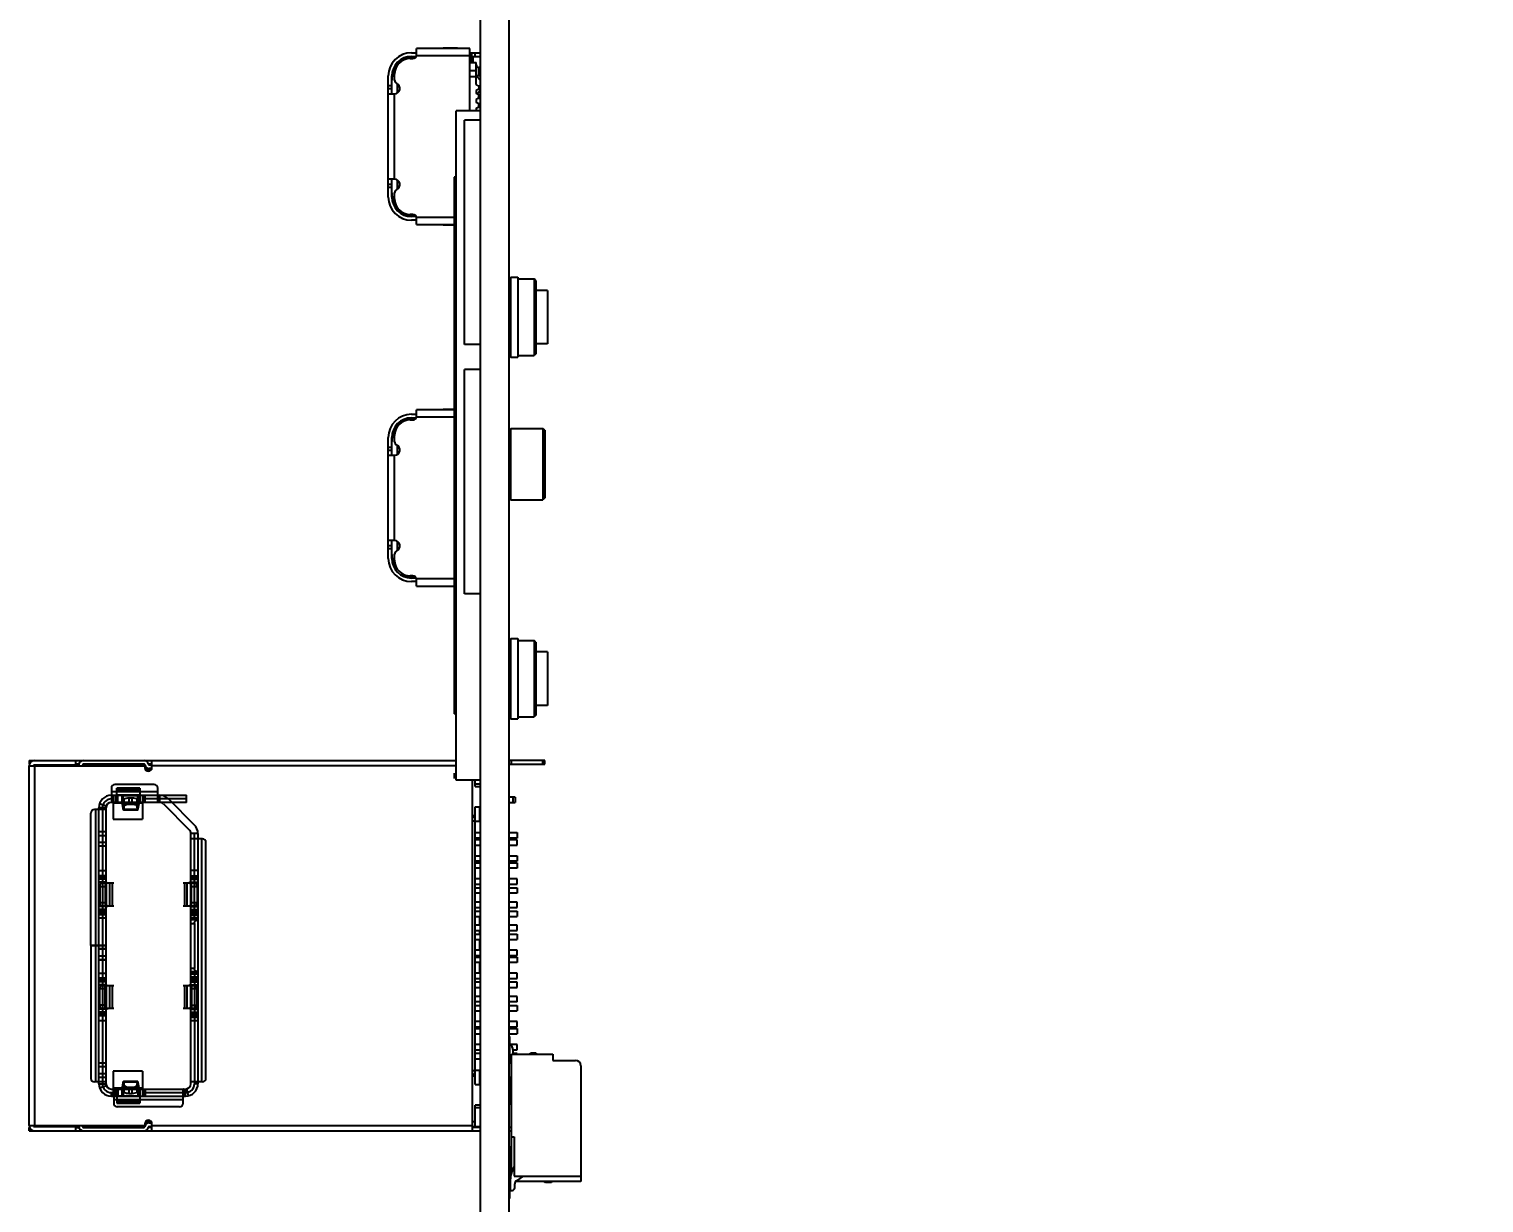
# Model space of a CAD drawing. Header units: millimetres. Extents: x 0 to 841, y 0 to 594.
# Drawn here: x 449.8 to 531.5, y 380.2 to 446.2 of the extents above; entities that cross this region are included whole.
import ezdxf

# ---------------------------------------------------------------- set-up
doc = ezdxf.new("R2010")
doc.units = ezdxf.units.MM
doc.header["$LTSCALE"] = 46.255
doc.layers.get('0').update_dxf_attribs({"linetype": 'CONTINUOUS'})
for name, color, linetype in [('5_4', 7, 'CONTINUOUS'), ('ASSEM_MEM', 7, 'CONTINUOUS'), ('FEATURE', 7, 'CONTINUOUS')]:
    doc.layers.add(name, color=color, linetype=linetype)
doc.styles.get("Standard").update_dxf_attribs({"font": 'txt', "width": 0.8})
doc.dimstyles.new('DIMSTYLE_1', dxfattribs={"dimtxt": 3, "dimasz": 2.1, "dimexe": 2, "dimexo": 1, "dimgap": 0.75, "dimtad": 0, "dimtih": 1, "dimtoh": 1, "dimzin": 0, "dimdsep": 46, "dimtxsty": 'STANDARD', "dimblk": '_FILLED', "dimblk1": '_FILLED', "dimblk2": '_FILLED', "dimcen": 0.09, "dimazin": 0, "dimtp": 0.01, "dimtm": 0.01, "dimtfac": 1, "dimtofl": 0, "dimtmove": 0, "dimatfit": 3, "dimldrblk": '_FILLED', "dimfxl": 1, "dimtolj": 1, "dimtzin": 0, "dimarcsym": 0})

# ---------------------------------------------------------------- blocks, each defined once
blk = doc.blocks.new('*D61')
at = {"color": 7, "linetype": 'CONTINUOUS'}
blk.add_line((543.423, 371.715), (507.744, 371.715), dxfattribs=at)
at = {"color": 7, "linetype": 'CONTINUOUS', "insert": (506.244, 375.465), "char_height": 3, "width": 14.4, "attachment_point": 3, "line_spacing_factor": 0.9}
blk.add_mtext('114.93', dxfattribs=at)
blk = doc.blocks.new('_FILLED')
at = {"color": 0, "linetype": 'BYBLOCK'}
blk.add_solid([(0, 0), (-1, 0.167), (-1, -0.167)], dxfattribs=at)

msp = doc.modelspace()

# ---------------------------------------------------------------- linework, layer by layer
at = {"layer": '5_4', "color": 7, "linetype": 'CONTINUOUS'}
msp.add_line((456.163, 386.64), (455.968, 386.64), dxfattribs=at)
at = {"layer": 'ASSEM_MEM', "color": 7, "linetype": 'CONTINUOUS'}
for p, q in [((475.144, 313.64), (475.144, 483.64)), ((476.744, 313.64), (476.744, 483.64)), ((471.194, 444.52), (471.344, 444.52)), ((471.264, 444.84), (471.544, 444.84)), ((471.264, 444.64), (471.527, 444.64)), ((471.509, 444.61), (471.464, 444.61)), ((471.542, 444.69), (474.544, 444.69)), ((471.544, 444.72), (471.544, 445.09)), ((474.544, 445.09), (471.544, 445.09)), ((473.044, 445.09), (473.044, 445.098)), ((473.844, 445.098), (473.044, 445.098)), ((473.844, 445.098), (473.844, 445.09)), ((474.544, 441.59), (474.544, 445.09)), ((474.544, 444.84), (475.144, 444.84)), ((474.544, 444.64), (475.144, 444.64)), ((474.544, 444.61), (474.644, 444.61)), ((474.644, 444.64), (474.644, 444.84)), ((474.644, 444.29), (474.644, 444.61)), ((474.844, 444.64), (474.844, 444.84)), ((470.365, 444.005), (470.271, 444.005)), ((470.314, 443.299), (470.314, 443.64)), ((474.644, 444.31), (474.544, 444.31)), ((474.544, 444.29), (474.904, 444.29)), ((474.544, 443.84), (474.904, 443.84)), ((474.709, 444.29), (474.714, 444.304)), ((474.904, 443.055), (474.904, 444.29)), ((474.904, 443.565), (475.144, 443.565)), ((475.054, 443.565), (475.054, 444.015)), ((475.144, 444.015), (475.054, 444.015)), ((469.964, 436.74), (469.964, 443.54)), ((470.164, 442.978), (469.964, 442.978)), ((470.164, 442.813), (469.964, 442.813)), ((470.164, 442.54), (470.164, 443.54)), ((470.464, 443.098), (470.464, 442.581)), ((474.944, 443.49), (474.544, 443.49)), ((475.004, 442.99), (474.904, 443.055)), ((474.904, 442.725), (475.004, 442.79)), ((475.144, 443.29), (474.944, 443.49)), ((474.944, 442.54), (475.144, 442.74)), ((475.004, 442.99), (475.144, 442.99)), ((475.004, 442.79), (475.144, 442.79)), ((475.044, 442.99), (475.044, 442.79)), ((469.964, 442.54), (470.314, 442.54)), ((470.314, 437.74), (470.314, 442.54)), ((474.904, 442.725), (474.904, 442.555)), ((475.004, 442.49), (474.904, 442.555)), ((474.904, 442.225), (475.004, 442.29)), ((474.904, 442.225), (474.904, 442.055)), ((475.004, 441.99), (474.904, 442.055)), ((474.944, 442.54), (474.927, 442.54)), ((475.004, 442.49), (475.144, 442.49)), ((475.004, 442.29), (475.144, 442.29)), ((475.004, 441.99), (475.144, 441.99)), ((475.044, 442.29), (475.044, 442.49)), ((475.044, 441.79), (475.044, 441.99)), ((473.764, 403.99), (473.764, 441.59)), ((475.144, 441.59), (473.764, 441.59)), ((474.904, 441.725), (475.004, 441.79)), ((474.904, 441.725), (474.904, 441.59)), ((475.004, 441.79), (475.144, 441.79)), ((474.244, 428.45), (474.244, 441.05)), ((475.144, 441.05), (474.244, 441.05)), ((473.664, 437.865), (473.664, 407.715)), ((473.764, 437.865), (473.664, 437.865)), ((470.314, 437.74), (469.964, 437.74)), ((469.964, 437.467), (470.164, 437.467)), ((469.964, 437.303), (470.164, 437.303)), ((470.164, 436.74), (470.164, 437.74)), ((470.464, 437.7), (470.464, 437.183)), ((470.314, 436.64), (470.314, 436.982)), ((471.344, 435.76), (471.194, 435.76)), ((471.527, 435.64), (471.264, 435.64)), ((471.544, 435.44), (471.264, 435.44)), ((471.464, 435.67), (471.509, 435.67)), ((473.664, 435.59), (471.542, 435.59)), ((471.544, 435.19), (471.544, 435.56)), ((471.544, 435.19), (473.664, 435.19)), ((473.044, 435.182), (473.044, 435.19)), ((473.044, 435.182), (473.664, 435.182)), ((476.744, 432.14), (476.844, 432.24)), ((476.844, 427.74), (476.844, 432.24)), ((476.844, 432.24), (477.244, 432.24)), ((477.244, 432.24), (477.244, 427.74)), ((477.244, 432.14), (478.144, 432.14)), ((478.144, 432.14), (478.144, 427.84)), ((478.244, 432.04), (478.144, 432.14)), ((478.244, 432.04), (478.244, 427.94)), ((478.894, 431.49), (478.244, 431.49)), ((478.894, 431.49), (478.894, 428.49)), ((475.144, 428.45), (474.244, 428.45)), ((478.894, 428.49), (478.244, 428.49)), ((476.744, 427.84), (476.844, 427.74)), ((476.844, 427.74), (477.244, 427.74)), ((477.244, 427.84), (478.144, 427.84)), ((478.244, 427.94), (478.144, 427.84)), ((474.244, 414.45), (474.244, 427.05)), ((475.144, 427.05), (474.244, 427.05)), ((471.544, 424.42), (471.544, 424.79)), ((473.664, 424.79), (471.544, 424.79)), ((473.044, 424.79), (473.044, 424.798)), ((473.664, 424.798), (473.044, 424.798)), ((471.194, 424.22), (471.344, 424.22)), ((471.264, 424.54), (471.544, 424.54)), ((471.264, 424.34), (471.527, 424.34)), ((471.509, 424.31), (471.464, 424.31)), ((471.542, 424.39), (473.664, 424.39)), ((469.964, 416.44), (469.964, 423.24)), ((470.164, 422.24), (470.164, 423.24)), ((470.365, 423.705), (470.271, 423.705)), ((470.314, 422.999), (470.314, 423.34)), ((476.744, 423.64), (476.844, 423.74)), ((476.844, 419.74), (476.844, 423.74)), ((476.844, 423.74), (478.644, 423.74)), ((478.644, 423.74), (478.644, 419.74)), ((478.744, 423.64), (478.644, 423.74)), ((478.744, 423.64), (478.744, 419.84)), ((470.164, 422.678), (469.964, 422.678)), ((470.164, 422.513), (469.964, 422.513)), ((470.464, 422.798), (470.464, 422.281)), ((469.964, 422.24), (470.314, 422.24)), ((470.314, 417.44), (470.314, 422.24)), ((476.744, 419.84), (476.844, 419.74)), ((476.844, 419.74), (478.644, 419.74)), ((478.744, 419.84), (478.644, 419.74)), ((470.314, 417.44), (469.964, 417.44)), ((470.164, 416.44), (470.164, 417.44)), ((469.964, 417.167), (470.164, 417.167)), ((469.964, 417.003), (470.164, 417.003)), ((470.314, 416.34), (470.314, 416.682)), ((470.464, 417.4), (470.464, 416.883)), ((471.344, 415.46), (471.194, 415.46)), ((471.527, 415.34), (471.264, 415.34)), ((471.544, 415.14), (471.264, 415.14)), ((471.464, 415.37), (471.509, 415.37)), ((473.664, 415.29), (471.542, 415.29)), ((471.544, 414.89), (471.544, 415.26)), ((471.544, 414.89), (473.664, 414.89)), ((473.044, 414.882), (473.044, 414.89)), ((473.044, 414.882), (473.664, 414.882)), ((475.144, 414.45), (474.244, 414.45)), ((476.744, 411.84), (476.844, 411.94)), ((476.844, 411.94), (477.244, 411.94)), ((476.844, 407.44), (476.844, 411.94)), ((477.244, 411.94), (477.244, 407.44)), ((477.244, 411.84), (478.144, 411.84)), ((478.144, 411.84), (478.144, 407.54)), ((478.244, 411.74), (478.144, 411.84)), ((478.244, 411.74), (478.244, 407.64)), ((478.894, 411.19), (478.244, 411.19)), ((478.894, 411.19), (478.894, 408.19)), ((473.764, 407.715), (473.664, 407.715)), ((478.244, 407.64), (478.144, 407.54)), ((478.894, 408.19), (478.244, 408.19)), ((476.744, 407.54), (476.844, 407.44)), ((476.844, 407.44), (477.244, 407.44)), ((477.244, 407.54), (478.144, 407.54)), ((449.794, 405.09), (449.794, 404.89)), ((449.794, 405.09), (473.764, 405.09)), ((449.812, 404.89), (449.794, 404.89)), ((449.794, 384.59), (449.794, 404.79)), ((449.794, 404.79), (456.294, 404.79)), ((450.044, 404.84), (450.044, 404.79)), ((452.594, 404.84), (450.044, 404.84)), ((450.094, 404.79), (450.094, 384.59)), ((452.394, 405.09), (452.394, 404.84)), ((452.602, 404.89), (452.394, 404.89)), ((456.248, 404.89), (452.844, 404.89)), ((452.894, 404.79), (452.944, 404.84)), ((452.944, 404.84), (456.297, 404.84)), ((456.144, 404.84), (456.194, 404.79)), ((456.294, 404.79), (456.294, 404.69)), ((456.294, 404.69), (456.394, 404.59)), ((456.394, 404.59), (456.663, 404.59)), ((456.694, 404.882), (456.495, 404.882)), ((456.694, 404.84), (456.544, 404.84)), ((456.684, 404.64), (456.544, 404.64)), ((456.694, 404.69), (456.694, 405.09)), ((473.764, 404.79), (456.694, 404.79)), ((473.664, 404.38), (473.664, 404.09)), ((478.744, 405.09), (476.744, 405.09)), ((476.744, 404.89), (478.744, 404.89)), ((476.862, 405.09), (476.862, 404.89)), ((478.645, 404.89), (478.645, 405.09)), ((478.744, 404.89), (478.744, 405.09)), ((475.144, 403.99), (473.764, 403.99)), ((474.694, 384.29), (474.694, 403.99)), ((474.844, 403.64), (474.844, 403.99)), ((474.844, 403.79), (475.144, 403.79)), ((474.844, 403.64), (475.144, 403.64)), ((477.089, 403.04), (476.744, 403.04)), ((476.744, 402.74), (477.089, 402.74)), ((476.976, 402.74), (476.976, 403.04)), ((477.089, 403.04), (477.089, 402.74)), ((474.844, 401.99), (474.694, 401.99)), ((474.844, 401.94), (474.694, 401.865)), ((474.844, 402.49), (475.144, 402.49)), ((474.844, 386.89), (474.844, 402.49)), ((475.094, 401.695), (475.094, 402.49)), ((474.844, 401.69), (474.694, 401.69)), ((474.844, 401.695), (475.094, 401.695)), ((474.844, 401.04), (475.144, 401.04)), ((475.144, 400.74), (474.844, 400.74)), ((475.144, 400.64), (474.844, 400.64)), ((474.844, 400.34), (475.144, 400.34)), ((476.744, 401.04), (477.194, 401.04)), ((477.194, 400.74), (476.744, 400.74)), ((477.194, 400.64), (476.744, 400.64)), ((476.744, 400.34), (477.194, 400.34)), ((477.194, 401.04), (477.194, 400.74)), ((477.194, 400.34), (477.194, 400.64)), ((474.844, 399.74), (475.144, 399.74)), ((476.744, 399.74), (477.194, 399.74)), ((477.194, 399.74), (477.194, 399.44)), ((475.144, 399.44), (474.844, 399.44)), ((474.844, 399.34), (475.144, 399.34)), ((475.144, 399.04), (474.844, 399.04)), ((477.194, 399.44), (476.744, 399.44)), ((476.744, 399.34), (477.194, 399.34)), ((477.194, 399.04), (476.744, 399.04)), ((477.194, 399.34), (477.194, 399.04)), ((475.144, 398.44), (474.844, 398.44)), ((474.844, 398.14), (475.144, 398.14)), ((474.844, 397.94), (475.144, 397.94)), ((477.195, 398.44), (476.744, 398.44)), ((476.744, 398.14), (477.195, 398.14)), ((476.744, 397.94), (477.194, 397.94)), ((477.194, 398.14), (477.194, 398.44)), ((477.194, 397.94), (477.194, 397.64)), ((475.144, 397.64), (474.844, 397.64)), ((475.144, 397.14), (474.844, 397.14)), ((477.194, 397.64), (476.744, 397.64)), ((477.195, 397.14), (476.744, 397.14)), ((477.194, 396.84), (477.194, 397.14)), ((474.844, 396.84), (475.144, 396.84)), ((474.844, 396.64), (475.144, 396.64)), ((474.844, 396.34), (475.144, 396.34)), ((475.094, 395.84), (475.094, 396.34)), ((476.744, 396.84), (477.195, 396.84)), ((476.744, 396.64), (477.194, 396.64)), ((476.744, 396.34), (477.194, 396.34)), ((477.194, 396.64), (477.194, 396.34)), ((475.144, 395.84), (474.844, 395.84)), ((474.844, 395.54), (475.144, 395.54)), ((475.094, 395.34), (475.094, 395.54)), ((477.195, 395.84), (476.744, 395.84)), ((476.744, 395.54), (477.195, 395.54)), ((477.194, 395.54), (477.194, 395.84)), ((474.844, 395.34), (475.144, 395.34)), ((474.844, 395.04), (475.144, 395.04)), ((475.094, 394.44), (475.094, 395.04)), ((476.744, 395.34), (477.194, 395.34)), ((476.744, 395.04), (477.194, 395.04)), ((477.194, 395.34), (477.194, 395.04)), ((475.144, 394.44), (474.844, 394.44)), ((474.844, 394.14), (475.144, 394.14)), ((474.844, 394.04), (475.144, 394.04)), ((475.144, 393.74), (474.844, 393.74)), ((475.094, 394.04), (475.094, 394.14)), ((475.094, 393.14), (475.094, 393.74)), ((477.194, 394.44), (476.744, 394.44)), ((476.744, 394.14), (477.194, 394.14)), ((476.744, 394.04), (477.194, 394.04)), ((477.194, 393.74), (476.744, 393.74)), ((477.194, 394.14), (477.194, 394.44)), ((477.194, 394.04), (477.194, 393.74)), ((475.144, 393.14), (474.844, 393.14)), ((477.194, 393.14), (476.744, 393.14)), ((477.194, 392.84), (477.194, 393.14)), ((474.844, 392.84), (475.144, 392.84)), ((475.144, 392.64), (474.844, 392.64)), ((474.844, 392.34), (475.144, 392.34)), ((476.744, 392.84), (477.194, 392.84)), ((477.194, 392.64), (476.744, 392.64)), ((476.744, 392.34), (477.194, 392.34)), ((477.194, 392.34), (477.194, 392.64)), ((475.144, 391.84), (474.844, 391.84)), ((475.144, 391.54), (474.844, 391.54)), ((474.844, 391.34), (475.144, 391.34)), ((477.194, 391.84), (476.744, 391.84)), ((477.194, 391.54), (476.744, 391.54)), ((476.744, 391.34), (477.194, 391.34)), ((477.194, 391.54), (477.194, 391.84)), ((477.194, 391.34), (477.194, 391.04)), ((474.844, 391.04), (475.144, 391.04)), ((476.744, 391.04), (477.194, 391.04)), ((475.144, 390.44), (474.844, 390.44)), ((474.844, 390.14), (475.144, 390.14)), ((474.844, 390.04), (475.144, 390.04)), ((474.844, 389.74), (475.144, 389.74)), ((477.194, 390.44), (476.744, 390.44)), ((476.744, 390.14), (477.194, 390.14)), ((476.744, 390.04), (477.194, 390.04)), ((476.744, 389.74), (477.194, 389.74)), ((477.194, 390.14), (477.194, 390.44)), ((477.194, 390.04), (477.194, 389.74)), ((475.144, 389.14), (474.844, 389.14)), ((474.844, 388.84), (475.144, 388.84)), ((477.194, 389.14), (476.744, 389.14)), ((476.774, 389.6), (476.774, 388.05)), ((476.934, 388.961), (476.949, 388.74)), ((476.942, 388.84), (477.194, 388.84)), ((477.194, 388.84), (477.194, 389.14)), ((475.144, 388.64), (474.844, 388.64)), ((474.844, 388.34), (475.144, 388.34)), ((476.744, 388.34), (476.874, 388.34)), ((476.874, 388.6), (479.194, 388.6)), ((476.874, 381.905), (476.874, 388.6)), ((477.194, 388.64), (476.997, 388.64)), ((477.194, 388.64), (477.194, 388.6)), ((478.258, 388.65), (477.961, 388.65)), ((479.194, 388.6), (479.194, 388.25)), ((479.194, 388.25), (480.474, 388.25)), ((474.694, 387.69), (474.844, 387.69)), ((474.694, 387.515), (474.844, 387.44)), ((474.694, 387.39), (474.844, 387.39)), ((475.094, 387.685), (474.844, 387.685)), ((475.094, 386.89), (475.094, 387.685)), ((476.744, 387.275), (476.874, 387.275)), ((476.774, 385.75), (476.774, 387.35)), ((480.774, 387.95), (480.774, 381.45)), ((474.844, 386.89), (475.144, 386.89)), ((475.144, 385.74), (474.844, 385.74)), ((474.844, 384.54), (474.844, 385.74)), ((475.144, 385.59), (474.844, 385.59)), ((476.744, 385.825), (476.874, 385.825)), ((480.799, 386.25), (480.774, 386.25)), ((480.799, 385.192), (480.799, 386.25)), ((456.394, 384.79), (456.294, 384.69)), ((456.663, 384.79), (456.394, 384.79)), ((456.544, 384.74), (456.684, 384.74)), ((474.844, 384.79), (474.694, 384.79)), ((480.799, 385.192), (480.774, 385.192)), ((449.794, 384.59), (456.294, 384.59)), ((449.794, 384.49), (449.812, 384.49)), ((449.794, 384.29), (449.794, 384.49)), ((449.794, 384.29), (475.144, 384.29)), ((450.044, 384.59), (450.044, 384.54)), ((450.044, 384.54), (452.594, 384.54)), ((452.394, 384.54), (452.394, 384.29)), ((452.394, 384.49), (452.602, 384.49)), ((452.844, 384.49), (456.248, 384.49)), ((452.944, 384.54), (452.894, 384.59)), ((452.944, 384.54), (456.297, 384.54)), ((456.194, 384.59), (456.144, 384.54)), ((456.294, 384.69), (456.294, 384.59)), ((456.495, 384.499), (456.694, 384.499)), ((456.544, 384.54), (456.694, 384.54)), ((456.694, 384.29), (456.694, 384.69)), ((456.694, 384.59), (474.694, 384.59)), ((474.694, 384.54), (475.144, 384.54)), ((475.144, 384.49), (474.694, 384.49)), ((476.874, 384.49), (476.744, 384.49)), ((476.744, 384.29), (476.874, 384.29)), ((476.862, 384.49), (476.862, 384.29)), ((476.874, 383.95), (477.024, 383.95)), ((477.024, 383.95), (477.024, 381.75)), ((480.799, 384.45), (480.774, 384.45)), ((480.799, 384.333), (480.774, 384.333)), ((480.799, 384.139), (480.774, 384.139)), ((480.799, 383.437), (480.799, 384.45)), ((476.774, 383.425), (476.774, 380.5)), ((480.774, 383.718), (480.799, 383.718)), ((480.799, 383.437), (480.774, 383.437)), ((480.799, 383.145), (480.774, 383.145)), ((480.799, 382), (480.799, 383.145)), ((480.799, 382.94), (480.774, 382.94)), ((480.799, 382.883), (480.774, 382.883)), ((480.799, 382.678), (480.774, 382.678)), ((480.799, 382.653), (480.774, 382.653)), ((480.799, 382.54), (480.774, 382.54)), ((480.799, 382.515), (480.774, 382.515)), ((480.799, 382.335), (480.774, 382.335)), ((476.814, 381.548), (476.814, 380.95)), ((476.879, 381.921), (477.024, 382.265)), ((477.024, 381.75), (480.774, 381.75)), ((477.533, 381.75), (477.152, 381.492)), ((480.799, 382), (480.774, 382)), ((476.814, 380.95), (476.914, 380.95)), ((477.064, 381.1), (477.064, 381.326)), ((480.774, 381.45), (477.108, 381.45)), ((479.119, 381.4), (478.781, 381.4)), ((479.119, 381.45), (479.119, 381.4))]:
    msp.add_line(p, q, dxfattribs=at)
for centre, radius, start, end in [((471.264, 443.54), 1.3, 90, 180), ((471.264, 443.54), 1.1, 90, 180), ((471.194, 443.64), 0.88, 90, 180), ((471.464, 443.31), 1.3, 90, 117.89896), ((471.344, 444.72), 0.2, 270, 360), ((474.338, 444.44), 0.4, 340, 30.26451), ((471.464, 443.31), 1.3, 140.74334, 180), ((475.054, 444.165), 0.15, 180, 270), ((470.514, 443.299), 0.2, 180, 246.42182), ((470.314, 442.84), 0.3, 270, 66.42182), ((470.314, 437.44), 0.3, 293.57818, 90), ((470.514, 436.982), 0.2, 113.57818, 180), ((471.264, 436.74), 1.3, 180, 270), ((471.464, 436.97), 1.3, 180, 219.25697), ((471.264, 436.74), 1.1, 180, 270), ((471.194, 436.64), 0.88, 180, 270), ((471.464, 436.97), 1.3, 242.10126, 270), ((471.344, 435.56), 0.2, 0, 90), ((471.264, 423.24), 1.3, 90, 180), ((471.264, 423.24), 1.1, 90, 180), ((471.194, 423.34), 0.88, 90, 180), ((471.464, 423.01), 1.3, 90, 117.89896), ((471.344, 424.42), 0.2, 270, 360), ((471.464, 423.01), 1.3, 140.74334, 180), ((470.514, 422.999), 0.2, 180, 246.42182), ((470.314, 422.54), 0.3, 270, 66.42182), ((470.314, 417.14), 0.3, 293.57818, 90), ((471.464, 416.67), 1.3, 180, 219.25697), ((470.514, 416.682), 0.2, 113.57818, 180), ((471.264, 416.44), 1.3, 180, 270), ((471.264, 416.44), 1.1, 180, 270), ((471.194, 416.34), 0.88, 180, 270), ((471.464, 416.67), 1.3, 242.10126, 270), ((471.344, 415.26), 0.2, 0, 90), ((450.094, 404.79), 0.3, 90, 180), ((452.844, 404.84), 0.25, 90, 180), ((452.594, 404.84), 0.2, 345.07828, 360), ((452.844, 404.84), 0.05, 90, 180), ((456.248, 404.84), 0.25, 9.59407, 90), ((456.248, 404.84), 0.05, 9.59407, 89.99849), ((456.494, 404.69), 0.2, 180, 360), ((456.544, 404.89), 0.25, 189.59407, 270), ((456.544, 404.89), 0.05, 189.59407, 270), ((476.784, 388.95), 0.15, 4, 90), ((476.937, 388.62), 0.2, 193.3039, 251.74848), ((477.099, 388.75), 0.15, 184.00022, 270.00001), ((477.849, 388.75), 0.15, 270, 318.18969), ((478.399, 388.7), 0.15, 199.47122, 221.81031), ((480.474, 387.95), 0.3, 360, 90), ((456.494, 384.69), 0.2, 0, 180), ((456.544, 384.49), 0.25, 90, 170.40593), ((450.094, 384.59), 0.3, 180, 270), ((452.844, 384.54), 0.25, 180, 270), ((452.594, 384.54), 0.2, 0, 14.92172), ((452.844, 384.54), 0.05, 180, 270), ((456.248, 384.54), 0.05, 270.00495, 350.40593), ((456.248, 384.54), 0.25, 270.00018, 350.40593), ((456.544, 384.49), 0.05, 90, 170.40593), ((476.936, 381.5), 0.2, 125.64935, 165.48689), ((477.774, 381.572), 0.96, 158.70781, 181.42875), ((477.264, 381.326), 0.2, 124.16217, 180), ((476.784, 381.2), 0.15, 270, 281.88063), ((476.914, 381.1), 0.15, 270, 0), ((478.669, 381.3), 0.15, 41.81031, 90)]:
    msp.add_arc(centre, radius, start, end, dxfattribs=at)
at = {"layer": 'FEATURE', "color": 7, "linetype": 'CONTINUOUS'}
for p, q in [((454.414, 403.54), (454.414, 402.74)), ((456.814, 403.74), (454.614, 403.74)), ((454.714, 402.74), (454.714, 403.538)), ((456.014, 403.538), (454.714, 403.538)), ((456.014, 403.538), (456.014, 402.74)), ((457.014, 402.74), (457.014, 403.54)), ((457.014, 403.34), (454.414, 403.34)), ((454.414, 403.14), (458.625, 403.14)), ((454.514, 402.94), (454.414, 402.94)), ((458.625, 402.74), (454.414, 402.74)), ((454.514, 403.14), (454.514, 401.79)), ((454.669, 402.74), (454.669, 403.14)), ((456.014, 403.44), (454.714, 403.44)), ((456.014, 403.149), (454.714, 403.149)), ((456.014, 403.147), (454.714, 403.147)), ((454.714, 402.758), (456.014, 402.758)), ((454.783, 402.74), (454.783, 403.14)), ((455.021, 402.74), (455.02, 403.14)), ((455.02, 403.14), (455.02, 402.74)), ((455.021, 402.738), (455.022, 403.135)), ((455.022, 402.733), (455.021, 402.738)), ((455.967, 402.738), (455.021, 402.738)), ((455.022, 403.135), (455.022, 403.129)), ((455.022, 403.135), (455.966, 403.135)), ((455.022, 403.129), (455.022, 402.733)), ((455.022, 403.129), (455.102, 402.702)), ((455.102, 402.306), (455.022, 402.733)), ((455.083, 402.74), (455.083, 403.14)), ((455.11, 402.715), (455.121, 402.884)), ((455.11, 402.344), (455.11, 402.715)), ((455.875, 402.714), (455.11, 402.715)), ((455.121, 402.884), (455.121, 402.513)), ((455.421, 402.631), (455.421, 403.002)), ((455.421, 403.002), (455.564, 403.002)), ((455.564, 403.002), (455.564, 402.631)), ((455.864, 402.884), (455.875, 402.714)), ((455.864, 402.513), (455.864, 402.884)), ((455.875, 402.714), (455.875, 402.344)), ((455.884, 402.702), (455.966, 403.129)), ((455.966, 402.733), (455.884, 402.306)), ((455.905, 402.74), (455.905, 403.14)), ((455.966, 403.135), (455.967, 402.738)), ((455.966, 403.129), (455.966, 403.135)), ((455.966, 403.129), (455.966, 402.733)), ((455.967, 402.738), (455.966, 402.733)), ((455.967, 402.74), (455.968, 403.14)), ((455.968, 402.74), (455.968, 403.14)), ((456.164, 403.14), (456.164, 401.79)), ((458.625, 402.94), (456.164, 402.94)), ((456.205, 402.74), (456.205, 403.14)), ((456.319, 402.74), (456.319, 403.14)), ((457.125, 403.14), (457.125, 402.74)), ((457.62, 402.935), (459.069, 401.487)), ((458.625, 402.74), (458.625, 403.14)), ((453.264, 394.7), (453.264, 402.14)), ((454.114, 402.34), (453.464, 402.34)), ((453.514, 402.34), (453.514, 394.7)), ((453.714, 386.94), (453.714, 402.44)), ((454.114, 402.44), (453.714, 402.44)), ((453.754, 402.674), (454.131, 402.54)), ((453.914, 402.44), (453.914, 394.7)), ((454.114, 386.94), (454.114, 402.44)), ((456.164, 402.69), (454.514, 402.69)), ((455.102, 402.306), (455.102, 402.702)), ((455.102, 402.702), (455.884, 402.702)), ((455.884, 402.306), (455.102, 402.306)), ((455.121, 402.513), (455.11, 402.344)), ((455.875, 402.344), (455.11, 402.344)), ((455.564, 402.631), (455.421, 402.631)), ((455.875, 402.344), (455.864, 402.513)), ((455.884, 402.702), (455.884, 402.306)), ((457.338, 402.652), (458.786, 401.204)), ((454.114, 401.09), (453.714, 401.09)), ((454.514, 401.79), (456.164, 401.79)), ((453.714, 400.89), (454.114, 400.89)), ((454.114, 400.49), (453.714, 400.49)), ((454.114, 400.29), (453.714, 400.29)), ((458.874, 386.94), (458.874, 400.992)), ((459.274, 400.992), (458.874, 400.992)), ((459.524, 400.69), (458.874, 400.69)), ((459.074, 396.15), (459.074, 400.992)), ((459.274, 400.992), (459.274, 386.94)), ((459.474, 400.69), (459.474, 387.04)), ((459.724, 387.24), (459.724, 400.49)), ((453.714, 398.906), (454.114, 398.906)), ((459.274, 398.906), (458.874, 398.906)), ((454.114, 398.62), (453.714, 398.62)), ((454.114, 398.507), (453.714, 398.507)), ((454.114, 398.42), (453.714, 398.42)), ((454.114, 398.257), (453.714, 398.257)), ((453.763, 398.02), (453.763, 397.12)), ((453.763, 398.02), (454.114, 398.02)), ((453.859, 398.22), (454.543, 398.22)), ((454.072, 398.22), (454.072, 396.92)), ((454.119, 398.22), (454.119, 396.92)), ((454.329, 396.92), (454.329, 398.22)), ((454.47, 396.92), (454.47, 398.22)), ((458.445, 398.22), (459.129, 398.22)), ((458.517, 398.22), (458.517, 396.92)), ((458.659, 398.22), (458.659, 396.92)), ((458.868, 396.92), (458.868, 398.22)), ((458.874, 398.62), (459.274, 398.62)), ((458.874, 398.507), (459.274, 398.507)), ((458.874, 398.42), (459.274, 398.42)), ((458.874, 398.257), (459.274, 398.257)), ((458.874, 398.02), (459.225, 398.02)), ((458.916, 396.92), (458.916, 398.22)), ((459.225, 398.02), (459.225, 397.12)), ((453.763, 397.12), (454.114, 397.12)), ((458.874, 397.12), (459.225, 397.12)), ((454.114, 396.884), (453.714, 396.884)), ((454.114, 396.72), (453.714, 396.72)), ((454.114, 396.634), (453.714, 396.634)), ((454.114, 396.52), (453.714, 396.52)), ((454.114, 396.434), (453.714, 396.434)), ((454.114, 396.235), (453.714, 396.235)), ((454.543, 396.92), (453.859, 396.92)), ((459.129, 396.92), (458.444, 396.92)), ((458.874, 396.884), (459.274, 396.884)), ((458.874, 396.72), (459.274, 396.72)), ((458.874, 396.634), (459.274, 396.634)), ((458.874, 396.52), (459.274, 396.52)), ((458.874, 396.434), (459.274, 396.434)), ((459.274, 396.249), (458.874, 396.249)), ((458.874, 396.247), (459.274, 396.247)), ((459.274, 396.235), (458.874, 396.235)), ((458.874, 396.188), (459.274, 396.188)), ((459.274, 396.15), (458.874, 396.15)), ((459.274, 396.14), (458.874, 396.14)), ((458.874, 395.94), (459.075, 395.94)), ((459.076, 395.94), (459.075, 393.42)), ((454.114, 394.7), (453.264, 394.7)), ((453.264, 394.68), (453.264, 387.24)), ((454.114, 394.68), (453.264, 394.68)), ((453.514, 394.68), (453.514, 387.04)), ((453.914, 394.68), (453.914, 386.94)), ((454.114, 394.508), (453.714, 394.508)), ((454.114, 394.502), (453.714, 394.502)), ((454.114, 394.106), (453.714, 394.106)), ((454.114, 394.099), (453.714, 394.099)), ((454.114, 393.9), (453.714, 393.9)), ((454.114, 393.88), (453.714, 393.88)), ((453.714, 393.146), (454.114, 393.146)), ((459.075, 393.42), (458.874, 393.419)), ((459.274, 393.22), (458.874, 393.22)), ((458.874, 393.214), (459.274, 393.214)), ((459.274, 393.175), (458.874, 393.175)), ((458.874, 393.146), (459.274, 393.146)), ((459.274, 393.114), (458.874, 393.114)), ((458.874, 393.113), (459.274, 393.113)), ((458.874, 392.947), (459.274, 392.947)), ((459.074, 393.214), (459.074, 386.94)), ((454.114, 392.86), (453.714, 392.86)), ((454.114, 392.747), (453.714, 392.747)), ((454.114, 392.66), (453.714, 392.66)), ((454.114, 392.497), (453.714, 392.497)), ((453.763, 391.36), (453.763, 392.26)), ((454.114, 392.26), (453.763, 392.26)), ((453.859, 392.46), (454.543, 392.46)), ((454.072, 391.16), (454.072, 392.46)), ((454.119, 392.46), (454.119, 391.16)), ((454.329, 391.16), (454.329, 392.46)), ((454.47, 391.16), (454.47, 392.46)), ((458.445, 392.46), (459.129, 392.46)), ((458.517, 392.46), (458.517, 391.16)), ((458.659, 392.46), (458.659, 391.16)), ((458.868, 391.16), (458.868, 392.46)), ((458.874, 392.86), (459.274, 392.86)), ((458.874, 392.747), (459.274, 392.747)), ((458.874, 392.66), (459.274, 392.66)), ((458.874, 392.497), (459.274, 392.497)), ((459.225, 392.26), (458.874, 392.26)), ((458.916, 392.46), (458.916, 391.16)), ((459.225, 391.36), (459.225, 392.26)), ((454.114, 391.36), (453.763, 391.36)), ((458.874, 391.36), (459.225, 391.36)), ((454.114, 391.124), (453.714, 391.124)), ((454.114, 390.96), (453.714, 390.96)), ((454.114, 390.874), (453.714, 390.874)), ((454.114, 390.76), (453.714, 390.76)), ((454.114, 390.475), (453.714, 390.475)), ((454.543, 391.16), (453.859, 391.16)), ((459.129, 391.16), (458.444, 391.16)), ((458.874, 391.124), (459.274, 391.124)), ((458.874, 390.96), (459.274, 390.96)), ((458.874, 390.874), (459.274, 390.874)), ((459.274, 390.76), (458.874, 390.76)), ((458.874, 390.674), (459.274, 390.674)), ((459.274, 390.475), (458.874, 390.475)), ((454.114, 388.09), (453.714, 388.09)), ((454.114, 387.89), (453.714, 387.89)), ((454.114, 387.49), (453.714, 387.49)), ((454.114, 387.29), (453.714, 387.29)), ((456.164, 387.64), (454.514, 387.64)), ((454.514, 387.64), (454.514, 386.24)), ((456.164, 387.64), (456.164, 386.24)), ((454.114, 387.04), (453.464, 387.04)), ((453.714, 386.94), (454.114, 386.94)), ((453.754, 386.707), (454.131, 386.84)), ((454.414, 386.64), (458.574, 386.64)), ((454.414, 386.44), (454.514, 386.44)), ((454.414, 386.24), (454.414, 386.44)), ((456.164, 386.69), (454.514, 386.69)), ((454.544, 386.64), (454.544, 385.84)), ((454.669, 386.64), (454.669, 386.24)), ((454.714, 386.64), (454.714, 385.843)), ((456.014, 386.623), (454.714, 386.623)), ((454.783, 386.64), (454.783, 386.24)), ((455.02, 386.64), (455.02, 386.24)), ((455.02, 386.24), (455.02, 386.64)), ((455.02, 386.64), (455.02, 386.24)), ((455.021, 386.642), (455.022, 386.648)), ((455.021, 386.642), (455.967, 386.641)), ((455.022, 386.246), (455.021, 386.642)), ((455.022, 386.648), (455.102, 387.075)), ((455.102, 386.679), (455.022, 386.252)), ((455.022, 386.648), (455.022, 386.252)), ((455.083, 386.64), (455.083, 386.24)), ((455.102, 387.075), (455.884, 387.075)), ((455.102, 386.679), (455.102, 387.075)), ((455.884, 386.679), (455.102, 386.679)), ((455.11, 387.037), (455.875, 387.037)), ((455.11, 387.037), (455.121, 386.868)), ((455.11, 386.666), (455.11, 387.037)), ((455.875, 386.666), (455.11, 386.666)), ((455.121, 386.497), (455.11, 386.666)), ((455.121, 386.868), (455.121, 386.497)), ((455.421, 386.75), (455.564, 386.75)), ((455.421, 386.379), (455.421, 386.75)), ((455.564, 386.379), (455.421, 386.379)), ((455.564, 386.75), (455.564, 386.379)), ((455.864, 386.868), (455.875, 387.037)), ((455.864, 386.497), (455.864, 386.868)), ((455.875, 386.666), (455.864, 386.497)), ((455.875, 387.037), (455.875, 386.666)), ((455.884, 387.075), (455.966, 386.648)), ((455.884, 386.679), (455.884, 387.075)), ((455.966, 386.252), (455.884, 386.679)), ((455.905, 386.64), (455.905, 386.24)), ((455.966, 386.648), (455.967, 386.642)), ((455.966, 386.252), (455.966, 386.648)), ((455.967, 386.641), (455.966, 386.246)), ((455.968, 386.64), (455.968, 386.24)), ((455.968, 386.63), (455.968, 386.617)), ((455.968, 386.617), (455.968, 386.604)), ((456.014, 386.64), (456.014, 385.843)), ((456.164, 386.44), (458.574, 386.44)), ((456.205, 386.64), (456.205, 386.24)), ((456.319, 386.64), (456.319, 386.24)), ((458.444, 385.84), (458.444, 386.632)), ((458.471, 386.64), (458.471, 386.24)), ((458.574, 386.24), (458.574, 386.64)), ((458.737, 386.26), (458.644, 386.649)), ((459.524, 387.04), (458.874, 387.04)), ((459.274, 386.94), (459.074, 386.94)), ((454.414, 386.24), (458.574, 386.24)), ((458.444, 386.04), (454.544, 386.04)), ((456.014, 386.234), (454.714, 386.234)), ((454.714, 386.232), (456.014, 386.232)), ((456.014, 385.94), (454.714, 385.94)), ((454.714, 385.843), (456.014, 385.843)), ((458.244, 385.64), (454.744, 385.64)), ((455.022, 386.252), (455.022, 386.246)), ((455.966, 386.246), (455.022, 386.246)), ((455.966, 386.246), (455.966, 386.252))]:
    msp.add_line(p, q, dxfattribs=at)
for points in [[(455.02, 403.14), (455.021, 403.14), (455.021, 403.138), (455.022, 403.135)], [(455.021, 402.738), (455.021, 402.739), (455.021, 402.74), (455.021, 402.74)], [(455.11, 402.715), (455.108, 402.704), (455.105, 402.7), (455.102, 402.702)], [(455.121, 402.884), (455.139, 402.921), (455.182, 402.953), (455.251, 402.98), (455.332, 402.996), (455.421, 403.002)], [(455.564, 403.002), (455.651, 402.997), (455.73, 402.981), (455.798, 402.956), (455.844, 402.924), (455.864, 402.884)], [(455.884, 402.702), (455.881, 402.7), (455.878, 402.704), (455.875, 402.714)], [(455.966, 403.135), (455.967, 403.138), (455.967, 403.14), (455.968, 403.14)], [(455.967, 402.74), (455.967, 402.74), (455.967, 402.739), (455.967, 402.738)], [(455.11, 402.344), (455.108, 402.313), (455.105, 402.3), (455.102, 402.306)], [(455.421, 402.631), (455.333, 402.625), (455.254, 402.61), (455.186, 402.585), (455.141, 402.552), (455.121, 402.513)], [(455.864, 402.513), (455.847, 402.55), (455.804, 402.582), (455.735, 402.609), (455.652, 402.625), (455.564, 402.631)], [(455.875, 402.344), (455.878, 402.313), (455.881, 402.3), (455.884, 402.306)], [(453.883, 398.22), (453.79, 398.232), (453.733, 398.244), (453.714, 398.257)], [(453.859, 398.22), (453.84, 398.217), (453.822, 398.205), (453.806, 398.187), (453.791, 398.162), (453.779, 398.132), (453.77, 398.097), (453.765, 398.06), (453.763, 398.02)], [(454.114, 398.257), (454.126, 398.244), (454.16, 398.232), (454.215, 398.22)], [(454.114, 398.02), (454.116, 398.059), (454.121, 398.097), (454.13, 398.131), (454.142, 398.162), (454.157, 398.187), (454.173, 398.205), (454.191, 398.216), (454.21, 398.22)], [(458.874, 398.257), (458.862, 398.244), (458.828, 398.232), (458.773, 398.22)], [(458.778, 398.22), (458.797, 398.217), (458.815, 398.205), (458.831, 398.187), (458.846, 398.162), (458.858, 398.132), (458.867, 398.097), (458.872, 398.06), (458.874, 398.02)], [(459.274, 398.257), (459.255, 398.244), (459.198, 398.232), (459.105, 398.22)], [(459.225, 398.02), (459.223, 398.059), (459.218, 398.097), (459.209, 398.131), (459.197, 398.162), (459.182, 398.187), (459.166, 398.205), (459.148, 398.216), (459.129, 398.22)], [(453.763, 397.12), (453.765, 397.082), (453.77, 397.044), (453.779, 397.01), (453.791, 396.979), (453.806, 396.954), (453.822, 396.936), (453.84, 396.924), (453.859, 396.92)], [(454.21, 396.92), (454.191, 396.924), (454.173, 396.935), (454.157, 396.954), (454.142, 396.979), (454.13, 397.009), (454.121, 397.043), (454.116, 397.081), (454.114, 397.12)], [(458.874, 397.12), (458.872, 397.082), (458.867, 397.044), (458.858, 397.01), (458.846, 396.979), (458.831, 396.954), (458.815, 396.936), (458.797, 396.924), (458.778, 396.92)], [(459.129, 396.92), (459.148, 396.924), (459.166, 396.935), (459.182, 396.954), (459.197, 396.979), (459.209, 397.009), (459.218, 397.043), (459.223, 397.081), (459.225, 397.12)], [(453.714, 396.884), (453.733, 396.897), (453.79, 396.909), (453.883, 396.92)], [(454.114, 396.884), (454.126, 396.897), (454.16, 396.909), (454.215, 396.92)], [(458.874, 396.884), (458.862, 396.897), (458.828, 396.909), (458.773, 396.92)], [(459.105, 396.92), (459.198, 396.909), (459.255, 396.897), (459.274, 396.884)], [(459.075, 395.94), (459.078, 395.968), (459.084, 395.997), (459.095, 396.025), (459.111, 396.053), (459.132, 396.079), (459.16, 396.103), (459.194, 396.122), (459.232, 396.135), (459.274, 396.14)], [(459.274, 393.22), (459.231, 393.225), (459.192, 393.238), (459.158, 393.258), (459.13, 393.282), (459.108, 393.308), (459.092, 393.337), (459.082, 393.365), (459.076, 393.393), (459.075, 393.42)], [(453.883, 392.46), (453.79, 392.472), (453.733, 392.484), (453.714, 392.497)], [(453.859, 392.46), (453.84, 392.457), (453.822, 392.445), (453.806, 392.427), (453.791, 392.402), (453.779, 392.372), (453.77, 392.337), (453.765, 392.3), (453.763, 392.26)], [(454.114, 392.497), (454.126, 392.484), (454.16, 392.472), (454.215, 392.46)], [(454.114, 392.26), (454.116, 392.299), (454.121, 392.337), (454.13, 392.371), (454.142, 392.402), (454.157, 392.427), (454.173, 392.445), (454.191, 392.456), (454.21, 392.46)], [(458.874, 392.497), (458.862, 392.484), (458.828, 392.472), (458.773, 392.46)], [(458.778, 392.46), (458.797, 392.457), (458.815, 392.445), (458.831, 392.427), (458.846, 392.402), (458.858, 392.372), (458.867, 392.337), (458.872, 392.3), (458.874, 392.26)], [(459.274, 392.497), (459.255, 392.484), (459.198, 392.472), (459.105, 392.46)], [(459.225, 392.26), (459.223, 392.299), (459.218, 392.337), (459.209, 392.371), (459.197, 392.402), (459.182, 392.427), (459.166, 392.445), (459.148, 392.456), (459.129, 392.46)], [(453.763, 391.36), (453.765, 391.322), (453.77, 391.284), (453.779, 391.25), (453.791, 391.219), (453.806, 391.194), (453.822, 391.176), (453.84, 391.164), (453.859, 391.16)], [(454.21, 391.16), (454.191, 391.164), (454.173, 391.175), (454.157, 391.194), (454.142, 391.219), (454.13, 391.249), (454.121, 391.283), (454.116, 391.321), (454.114, 391.36)], [(458.874, 391.36), (458.872, 391.322), (458.867, 391.284), (458.858, 391.25), (458.846, 391.219), (458.831, 391.194), (458.815, 391.176), (458.797, 391.164), (458.778, 391.16)], [(459.129, 391.16), (459.148, 391.164), (459.166, 391.175), (459.182, 391.194), (459.197, 391.219), (459.209, 391.249), (459.218, 391.283), (459.223, 391.321), (459.225, 391.36)], [(453.883, 391.16), (453.79, 391.149), (453.733, 391.137), (453.714, 391.124)], [(454.114, 391.124), (454.126, 391.137), (454.16, 391.149), (454.215, 391.16)], [(458.874, 391.124), (458.862, 391.137), (458.828, 391.149), (458.773, 391.16)], [(459.105, 391.16), (459.198, 391.149), (459.255, 391.137), (459.274, 391.124)], [(455.02, 386.64), (455.021, 386.641), (455.021, 386.641), (455.021, 386.642)], [(455.102, 387.075), (455.105, 387.08), (455.108, 387.068), (455.11, 387.037)], [(455.102, 386.679), (455.105, 386.681), (455.108, 386.676), (455.11, 386.666)], [(455.121, 386.868), (455.138, 386.831), (455.181, 386.799), (455.251, 386.771), (455.333, 386.755), (455.421, 386.75)], [(455.421, 386.379), (455.335, 386.384), (455.255, 386.399), (455.187, 386.425), (455.141, 386.457), (455.121, 386.497)], [(455.564, 386.75), (455.652, 386.755), (455.731, 386.77), (455.799, 386.796), (455.845, 386.828), (455.864, 386.868)], [(455.864, 386.497), (455.847, 386.459), (455.803, 386.427), (455.735, 386.401), (455.653, 386.384), (455.564, 386.379)], [(455.875, 387.037), (455.878, 387.068), (455.881, 387.08), (455.884, 387.075)], [(455.884, 386.679), (455.881, 386.681), (455.878, 386.676), (455.875, 386.666)], [(455.968, 386.641), (455.968, 386.638), (455.968, 386.634), (455.968, 386.63)], [(458.471, 386.64), (458.456, 386.639), (458.447, 386.637), (458.444, 386.632)], [(455.022, 386.246), (455.021, 386.243), (455.021, 386.241), (455.02, 386.24)], [(455.968, 386.24), (455.967, 386.241), (455.967, 386.243), (455.966, 386.246)], [(458.444, 386.238), (458.445, 386.239), (458.449, 386.239), (458.454, 386.24), (458.462, 386.24), (458.471, 386.24)]]:
    msp.add_lwpolyline(points, dxfattribs=at)
for centre, radius, start, end in [((454.614, 403.54), 0.2, 90.00208, 180.00464), ((456.814, 403.54), 0.2, 0.00142, 90.00327), ((454.414, 402.44), 0.7, 90, 179.99999), ((454.414, 402.44), 0.5, 90.00388, 179.99973), ((454.414, 402.44), 0.3, 90, 180), ((457.125, 402.44), 0.7, 45, 90), ((457.125, 402.44), 0.3, 45, 90), ((453.464, 402.14), 0.2, 90.00201, 180.00457), ((458.574, 400.992), 0.3, 0, 45), ((458.574, 400.992), 0.7, 0, 45), ((459.524, 400.49), 0.2, 0.00154, 90.00456), ((453.464, 387.24), 0.2, 180.00208, 270.00464), ((459.524, 387.24), 0.2, 270.00059, 0.00291), ((454.414, 386.94), 0.7, 180, 269.99998), ((454.414, 386.94), 0.5, 180.0037, 270.0021), ((454.414, 386.94), 0.3, 180, 270), ((458.574, 386.94), 0.7, 270, 360), ((458.574, 386.94), 0.5, 270.00388, 359.99972), ((458.574, 386.94), 0.3, 270, 360), ((454.744, 385.84), 0.2, 180.00142, 270.00327), ((458.244, 385.84), 0.2, 270.00152, 0.00408)]:
    msp.add_arc(centre, radius, start, end, dxfattribs=at)

# ---------------------------------------------------------------- dimensions: what is measured, and where the dimension line sits
at = {"color": 7, "linetype": 'CONTINUOUS'}
dim = msp.add_ordinate_dim(feature_location=(543.423413147, 371.715339129), offset=(-35.679770555, 0), dtype=0, origin=(544.423413147, 486.640339129), dimstyle='DIMSTYLE_1', override={"dimtad": 1, "dimtih": 0, "dimtoh": 0}, dxfattribs=at)
dim.commit()
dim.dimension.update_dxf_attribs({"geometry": '*D61', "text_midpoint": (499.418641296, 373.96534642)})

doc.saveas('drawing.dxf')
